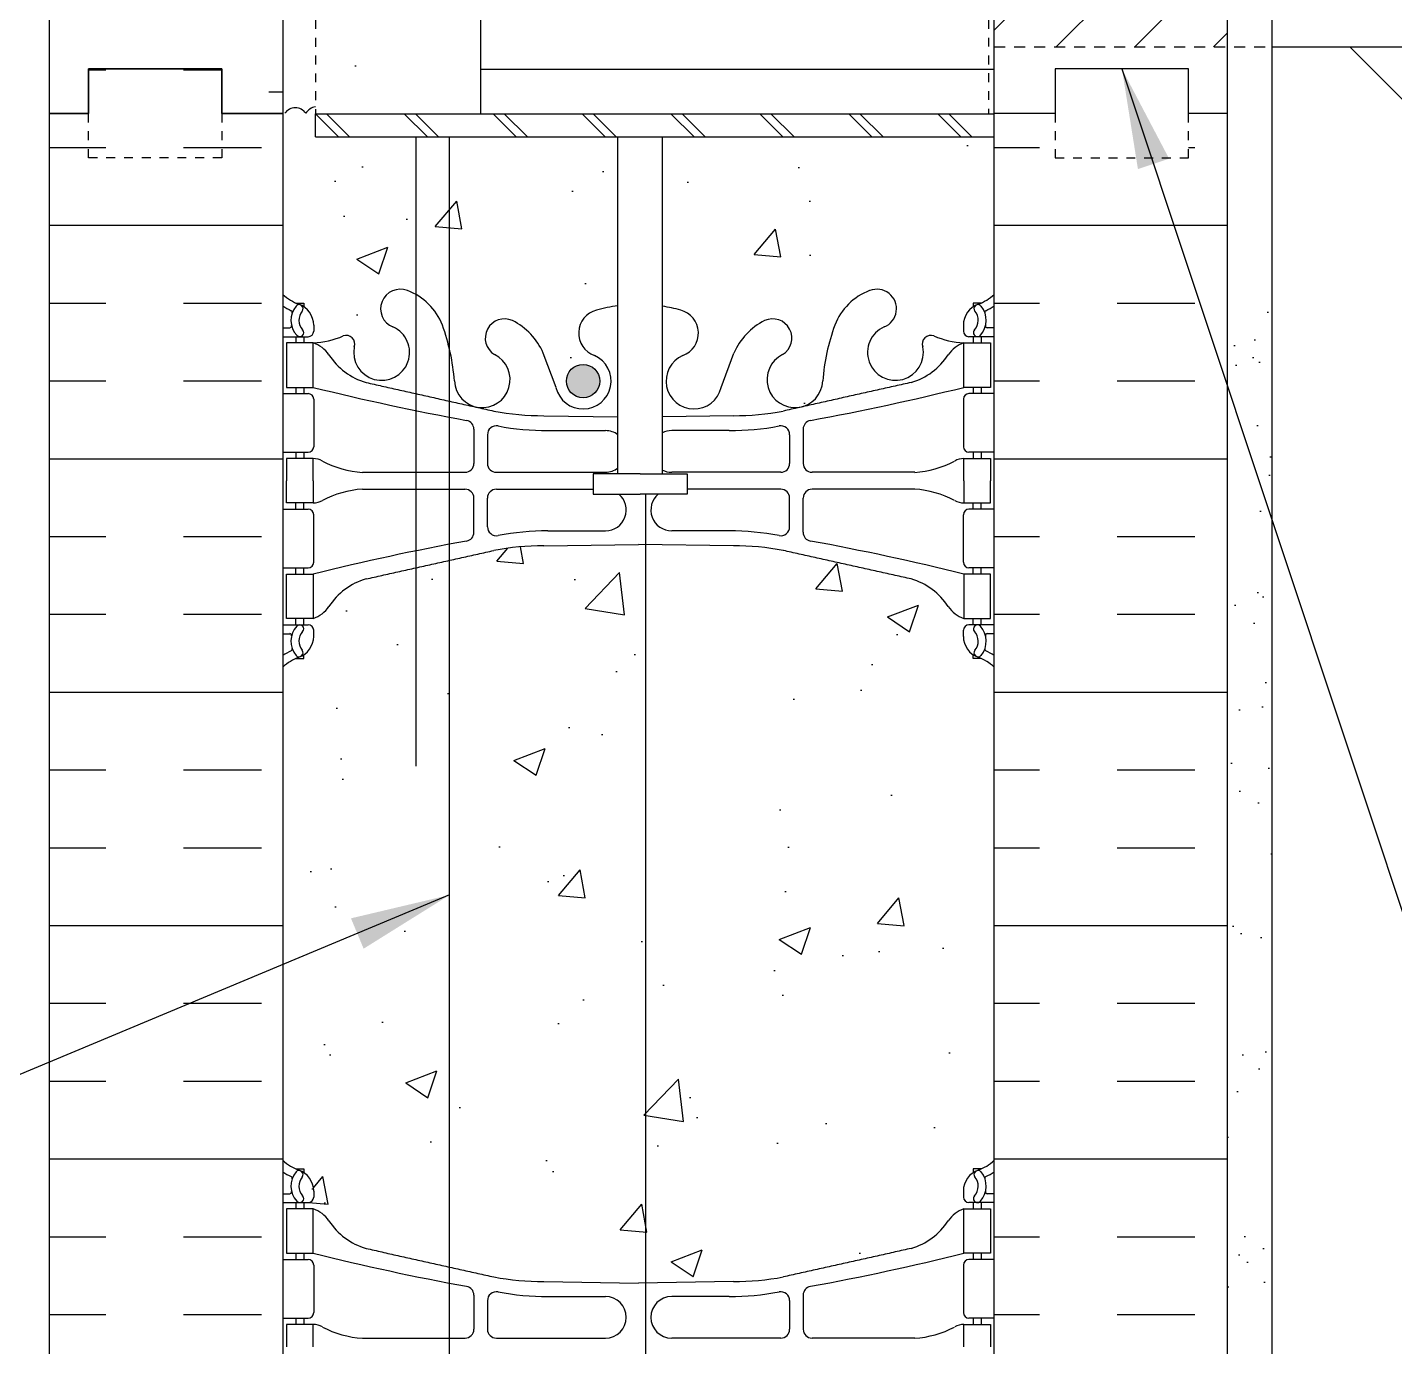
# Model space of a CAD drawing. Header units: inches. Extents: x 243.3 to 292.3, y 132.2 to 205.9.
# Drawn here: x 260.71 to 276.09, y 175.11 to 189.95 of the extents above; entities that cross this region are included whole.
import ezdxf

# ---------------------------------------------------------------- set-up
doc = ezdxf.new("R2010")
doc.units = ezdxf.units.IN
doc.header["$LTSCALE"] = 0.5
doc.header["$MEASUREMENT"] = 0
doc.linetypes.add('DASHED2', pattern=[0.375, 0.25, -0.125])
doc.linetypes.add('HIDDEN2', pattern=[0.1875, 0.125, -0.0625])
for name, color, linetype in [('HATCH', 12, 'Continuous'), ('line25', 2, 'Continuous'), ('LINE3', 3, 'Continuous'), ('LINE50', 5, 'Continuous'), ('LINE9', 9, 'Continuous'), ('TEXT', 4, 'Continuous'), ('Web_Edge', 9, 'Continuous')]:
    doc.layers.add(name, color=color, linetype=linetype)
doc.styles.add('DIM', font='romans.shx', dxfattribs={"width": 0.7})
doc.dimstyles.new('ext_12', dxfattribs={"dimscale": 12, "dimtxt": 0.09375, "dimasz": 0.09375, "dimexe": 0.09375, "dimexo": 0.0625, "dimgap": 0.0625, "dimtad": 1, "dimdec": 1, "dimzin": 3, "dimdsep": 46, "dimlunit": 4, "dimtxsty": 'DIM', "dimcen": 0.09, "dimdle": 0.09375, "dimclrt": 4, "dimadec": 0, "dimazin": 0, "dimtfac": 1, "dimtdec": 1, "dimtmove": 2, "dimatfit": 3, "dimfxl": 1, "dimfrac": 2, "dimtolj": 1, "dimtzin": 0, "dimarcsym": 0})
pattern_1 = [(50, (0, 0), (3.5863, -0.31376), [0.375, -4.125]), (355, (0, 0), (-0.693757, 3.76096), [0.3, -3.3]), (100.4514, (0.299, -0.026), (2.892544, 3.4472), [0.3187, -3.50571]), (46.1842, (0, 1), (5.336207, -0.827596), [0.5625, -6.1875]), (96.6356, (0.4447, 0.931), (4.67331, 4.87059), [0.47805, -5.25857]), (351.1842, (0, 1), (4.67331, 4.87059), [0.45, -4.95]), (21, (0.5, 0.75), (2.984535, -2.013094), [0.375, -4.125]), (326, (0.5, 0.75), (1.216577, 3.62575), [0.3, -3.3]), (71.4514, (0.7487, 0.5822), (4.201112, 1.612656), [0.3187, -3.50571]), (37.5, (0, 0), (0.0607993, 1.6644693), [0, -3.26, 0, -3.35, 0, -3.3125]), (7.5, (0, 0), (1.315348, 1.972059), [0, -1.91, 0, -3.185, 0, -1.2625]), (327.5, (-1.115, 0), (2.669112, -0.1127744), [0, -1.25, 0, -3.9, 0, -5.175]), (317.5, (-1.615, 0), (2.915931, 0.500525), [0, -1.625, 0, -2.59, 0, -3.675])]

msp = doc.modelspace()

# ---------------------------------------------------------------- hatches: boundary and pattern name
at = {"layer": 'HATCH'}
h = msp.add_hatch(dxfattribs=at)
h.set_pattern_fill('AR-CONC', color=256, scale=0.5)
h.set_pattern_definition(pattern_1)
h.paths.add_polyline_path([(268.998, 204.652, -0.940793), (269.201, 204.268, 1.753171), (269.652, 203.972, -0.068226), (269.788, 204.6, -0.174455), (270.088, 204.946), (268.58, 204.946), (267.58, 205.946), (267.58, 204.831, -0.068476), (268.055, 204.769, -0.734872), (268.078, 204.258, 1.612474), (268.509, 203.898), (268.652, 204.285, -0.173075)])
h.paths.add_polyline_path([(271.07, 204.65), (271.07, 204.946), (270.411, 204.946, -0.550694), (270.344, 204.58, 2.087231), (270.777, 204.355, -0.380392)])
h.paths.add_polyline_path([(266.58, 204.946), (265.073, 204.946, -0.174455), (265.373, 204.6, -0.068226), (265.509, 203.972, 1.753171), (265.96, 204.268, -0.940793), (266.163, 204.652, -0.173075), (266.509, 204.285), (266.652, 203.898, 1.612474), (267.083, 204.258, -0.416252), (266.923, 204.603)])
h.paths.add_polyline_path([(264.749, 204.946), (264.09, 204.946), (264.09, 204.65, -0.380397), (264.383, 204.355, 2.087231), (264.817, 204.58, -0.550694)])
h.paths.add_polyline_path([(267.504, 203.095, 0.225652), (267.129, 203.47), (264.465, 203.47, 0.225652), (264.09, 203.095), (264.09, 202.254, 0.225652), (264.465, 201.879), (267.129, 201.879, 0.225652), (267.504, 202.254)])
h.paths.add_polyline_path([(267.504, 201.313, 0.225652), (267.129, 201.688), (264.465, 201.688, 0.225652), (264.09, 201.313), (264.09, 200.473, 0.225652), (264.465, 200.098), (267.129, 200.098, 0.225652), (267.504, 200.473)])
h.paths.add_polyline_path([(271.07, 201.313, 0.225652), (270.695, 201.688), (268.032, 201.688, 0.225652), (267.657, 201.313), (267.657, 200.473, 0.225652), (268.032, 200.098), (270.695, 200.098, 0.225652), (271.07, 200.473)])
h.paths.add_polyline_path([(271.07, 203.095, 0.225652), (270.695, 203.47), (268.032, 203.47, 0.225652), (267.657, 203.095), (267.657, 202.254, 0.225652), (268.032, 201.879), (270.695, 201.879, 0.225652), (271.07, 202.254)])
h.paths.add_polyline_path([(271.07, 199.762, 0.268138), (270.909, 199.91), (264.252, 199.91, 0.268156), (264.09, 199.762), (264.09, 198.293), (264.21, 198.093), (264.21, 197.981), (264.21, 197.868), (264.09, 197.668), (264.09, 196.2, 0.268156), (264.252, 196.051), (270.909, 196.051, 0.268138), (271.07, 196.2), (271.07, 197.668), (270.95, 197.868), (270.95, 197.981), (270.95, 198.093), (271.07, 198.293)])
h.paths.add_polyline_path([(266.042, 195.608, -0.230831), (266.459, 195.781, -0.258655), (266.881, 195.513, -0.520567), (267.186, 195.391, -0.302205), (267.484, 195.539, 0.202607), (267.129, 195.864), (264.465, 195.864, 0.225652), (264.09, 195.489), (264.09, 195.382, -0.011526), (264.125, 195.367, -0.520567), (264.484, 195.224, -0.520567), (264.826, 195.371, -0.520567), (265.399, 195.331, -0.520567), (265.68, 195.452, -0.520567)])
h.paths.add_polyline_path([(270.695, 195.864), (268.032, 195.864, 0.225652), (267.657, 195.489), (267.657, 195.455, -0.023609), (267.676, 195.435, -0.520567), (268.021, 195.484, -0.520567), (268.62, 195.505, -0.310845), (269.58, 195.483, -0.310845), (270.541, 195.505, -0.380139), (271.018, 195.601, 0.173587)])
h.paths.add_polyline_path([(291.343, 195.481), (271.58, 195.481), (271.58, 195.51, 0.10231), (271.485, 195.435, 0.520567), (271.14, 195.484, 0.520567), (270.541, 195.505, 0.310845), (269.58, 195.483, 0.310845), (268.62, 195.505, 0.520567), (268.021, 195.484, 0.520567), (267.676, 195.435, 0.520567), (267.186, 195.391, 0.520567), (266.881, 195.513, 0.258655), (266.459, 195.781, 0.230831), (266.042, 195.608, 0.520567), (265.68, 195.452, 0.520567), (265.399, 195.331, 0.520567), (264.826, 195.371, 0.520567), (264.484, 195.224, 0.520567), (264.125, 195.367, 0.058158), (263.945, 195.426), (263.945, 194.576), (263.58, 194.576), (263.58, 193.826), (263.945, 193.826), (263.945, 192.626), (263.58, 192.626), (263.58, 191.876), (263.945, 191.876), (263.945, 191.431), (265.806, 191.431), (265.806, 191.481), (271.58, 191.481), (272.28, 192.981), (274.28, 192.981), (274.979, 191.481), (277.979, 191.481), (278.679, 192.981), (280.679, 192.981), (281.378, 191.481), (284.378, 191.481), (285.078, 192.981), (287.078, 192.981), (287.777, 191.481), (290.777, 191.481), (291.343, 192.694)])
h.paths.add_polyline_path([(265.806, 191.431), (263.945, 191.431), (263.945, 190.676), (263.945, 188.978), (265.806, 188.978)])
h.paths.add_polyline_path([(271.58, 188.719), (267.849, 188.719), (267.849, 186.812, -0.029977), (268.055, 186.769, -0.734872), (268.078, 186.258, 1.612474), (268.509, 185.898), (268.652, 186.285, -0.173075), (268.998, 186.652, -0.940793), (269.201, 186.268, 1.753171), (269.652, 185.972, -0.068226), (269.788, 186.6, -0.21345), (270.18, 186.989, -1), (270.344, 186.58, 2.087231), (270.777, 186.355, -0.638777), (270.902, 186.479, 0.087457), (271.239, 186.4), (271.344, 186.4), (271.344, 186.47), (271.297, 186.47, -0.414214), (271.234, 186.533), (271.234, 186.6, -0.249069), (271.344, 186.807), (271.344, 186.849), (271.434, 186.849, 0.088416), (271.58, 186.946)])
h.paths.add_polyline_path([(267.349, 188.719), (263.945, 188.719), (263.945, 188.978), (263.945, 190.676), (263.58, 190.676), (263.58, 186.946, 0.088416), (263.726, 186.849), (263.816, 186.849), (263.816, 186.807, -0.249069), (263.926, 186.6), (263.926, 186.533, -0.414214), (263.864, 186.47), (263.816, 186.47), (263.816, 186.4), (263.921, 186.4, 0.085348), (264.251, 186.476, -0.669601), (264.383, 186.355, 2.087231), (264.817, 186.58, -1), (264.981, 186.989, -0.21345), (265.373, 186.6, -0.069923), (265.51, 185.956, 1.702394), (265.96, 186.268, -0.940793), (266.163, 186.652, -0.173075), (266.509, 186.285), (266.652, 185.898, 1.612474), (267.083, 186.258, -0.734872), (267.106, 186.769, -0.035303), (267.349, 186.817)])
h.paths.add_polyline_path([(271.58, 173.015, 0.088416), (271.434, 173.112), (271.344, 173.112), (271.344, 173.154, -0.249069), (271.234, 173.361), (271.234, 173.429, -0.414214), (271.297, 173.491), (271.344, 173.491), (271.344, 173.561), (271.239, 173.561, 0.085348), (270.91, 173.486, -0.669601), (270.777, 173.606, 2.087231), (270.344, 173.381, -1), (270.18, 172.973, -0.21345), (269.788, 173.362, -0.069923), (269.651, 174.006, 1.702394), (269.201, 173.693, -0.940793), (268.998, 173.31, -0.173075), (268.652, 173.677), (268.509, 174.063, 1.612474), (268.078, 173.704, -0.734872), (268.055, 173.193, -0.068475), (267.58, 173.131, -0.068475), (267.106, 173.193, -0.734872), (267.083, 173.704, 1.612474), (266.652, 174.063), (266.509, 173.677, -0.173075), (266.163, 173.31, -0.940793), (265.96, 173.693, 1.702394), (265.51, 174.006, -0.069923), (265.373, 173.362, -0.21345), (264.981, 172.973, -1), (264.817, 173.381, 2.087231), (264.383, 173.606, -0.669601), (264.251, 173.486, 0.085348), (263.921, 173.561), (263.816, 173.561), (263.816, 173.491), (263.864, 173.491, -0.414214), (263.926, 173.429), (263.926, 173.361, -0.249069), (263.816, 173.154), (263.816, 173.112), (263.726, 173.112, 0.088416), (263.58, 173.015), (263.58, 170.981), (263.58, 168.946, 0.088416), (263.726, 168.849), (263.816, 168.849), (263.816, 168.807, -0.249069), (263.926, 168.6), (263.926, 168.533, -0.414214), (263.864, 168.47), (263.816, 168.47), (263.816, 168.4), (263.921, 168.4, 0.085348), (264.251, 168.476, -0.669601), (264.383, 168.355, 2.087231), (264.817, 168.58, -1), (264.981, 168.989, -0.21345), (265.373, 168.6, -0.069923), (265.51, 167.956, 1.702394), (265.96, 168.268, -0.940793), (266.163, 168.652, -0.173075), (266.509, 168.285), (266.652, 167.898, 1.612474), (267.083, 168.258, -0.734872), (267.106, 168.769, -0.068475), (267.58, 168.831, -0.068475), (268.055, 168.769, -0.734872), (268.078, 168.258, 1.612474), (268.509, 167.898), (268.652, 168.285, -0.173075), (268.998, 168.652, -0.940793), (269.201, 168.268, 1.702394), (269.651, 167.956, -0.069923), (269.788, 168.6, -0.21345), (270.18, 168.989, -1), (270.344, 168.58, 2.087231), (270.777, 168.355, -0.669601), (270.91, 168.476, 0.085348), (271.239, 168.4), (271.344, 168.4), (271.344, 168.47), (271.297, 168.47, -0.414214), (271.234, 168.533), (271.234, 168.6, -0.249069), (271.344, 168.807), (271.344, 168.849), (271.434, 168.849, 0.088416), (271.58, 168.946), (271.58, 170.981)])
edge = h.paths.add_edge_path()
edge.add_arc((271.234, 164.393), 0.5, 46.2109, 66.4218)
edge.add_line((271.434, 164.851), (271.344, 164.851))
edge.add_line((271.344, 164.851), (271.344, 164.893))
edge.add_arc((271.484, 165.1), 0.25, 180, 235.9442, ccw=False)
edge.add_line((271.234, 165.1), (271.234, 165.168))
edge.add_arc((271.297, 165.168), 0.0625, 90, 180, ccw=False)
edge.add_line((271.297, 165.23), (271.344, 165.23))
edge.add_line((271.344, 165.23), (271.344, 165.3))
edge.add_line((271.344, 165.3), (271.239, 165.3))
edge.add_arc((271.362, 165.643), 0.364, 214.9775, 250.3387, ccw=False)
edge.add_arc((270.439, 165.032), 0.743, 32.7919, 73.8107)
edge.add_spline(control_points=[(270.646, 165.746), (269.209, 166.066)], knot_values=[0, 0, 1, 1], degree=1, periodic=0)
edge.add_arc((268.652, 163.134), 2.984, 79.2546, 90.0995)
edge.add_line((268.647, 166.118), (267.58, 166.134))
edge.add_line((267.58, 166.134), (266.514, 166.118))
edge.add_arc((266.509, 163.134), 2.984, 89.9005, 100.7454)
edge.add_spline(control_points=[(265.952, 166.066), (264.515, 165.746)], knot_values=[0, 0, 1, 1], degree=1, periodic=0)
edge.add_arc((264.722, 165.032), 0.743, 106.1893, 147.2081)
edge.add_arc((263.799, 165.643), 0.364, 289.6613, 325.0225, ccw=False)
edge.add_line((263.921, 165.3), (263.816, 165.3))
edge.add_line((263.816, 165.3), (263.816, 165.23))
edge.add_line((263.816, 165.23), (263.864, 165.23))
edge.add_arc((263.864, 165.168), 0.0625, 0, 90, ccw=False)
edge.add_line((263.926, 165.168), (263.926, 165.1))
edge.add_arc((263.676, 165.1), 0.25, 304.0558, 360, ccw=False)
edge.add_line((263.816, 164.893), (263.816, 164.851))
edge.add_line((263.816, 164.851), (263.726, 164.851))
edge.add_arc((263.926, 164.393), 0.5, 113.5782, 133.7891)
edge.add_line((263.58, 164.754), (263.58, 161.981))
edge.add_line((263.58, 161.981), (266.784, 161.981))
edge.add_line((266.784, 161.981), (267.784, 160.981))
edge.add_line((267.784, 160.981), (267.784, 162.981))
edge.add_line((267.784, 162.981), (268.784, 161.981))
edge.add_line((268.784, 161.981), (271.58, 161.981))
edge.add_line((271.58, 161.981), (271.58, 164.754))
h = msp.add_hatch(dxfattribs=at)
h.set_pattern_fill('INSUL', color=256, scale=7, style=0)
h.set_pattern_definition([(0, (-2662.5812, -208.0266), (0, 2.625), []), (0, (-2662.5812, -207.1516), (0, 2.625), [0.875, -0.875]), (0, (-2662.5812, -206.2766), (0, 2.625), [0.875, -0.875])])
h.paths.add_polyline_path([(260.955, 188.983), (261.393, 188.983), (261.393, 189.483), (262.893, 189.483), (262.893, 188.983), (263.58, 188.983), (263.58, 204.821), (263.455, 204.946), (260.955, 204.946)])
h = msp.add_hatch(dxfattribs=at)
h.set_pattern_fill('ANSI31', color=256, scale=5, style=0)
h.set_pattern_definition([(45, (194.4731, -3.86355), (-0.4419417, 0.4419417), [])])
h.paths.add_polyline_path([(274.205, 189.731), (274.205, 191.478), (271.58, 191.478), (271.58, 189.731)])
h = msp.add_hatch(dxfattribs=at)
h.set_pattern_fill('INSUL', color=256, scale=7, style=0)
h.set_pattern_definition([(0, (272.962, 182.4712), (0, 2.625), []), (0, (272.962, 183.3462), (0, 2.625), [0.875, -0.875]), (0, (272.962, 184.2212), (0, 2.625), [0.875, -0.875])])
h.paths.add_polyline_path([(274.205, 188.981), (273.768, 188.981), (273.768, 188.481), (272.268, 188.481), (272.268, 188.981), (271.58, 188.981), (271.58, 170.981), (272.268, 170.981), (272.268, 171.481), (273.768, 171.481), (273.768, 170.981), (274.205, 170.981)])
h.paths.add_polyline_path([(260.955, 170.981), (261.393, 170.981), (261.393, 171.481), (262.893, 171.481), (262.893, 170.981), (263.58, 170.981), (263.58, 188.981), (262.893, 188.981), (262.893, 189.481), (261.393, 189.481), (261.393, 188.981), (260.955, 188.981)])
h = msp.add_hatch(dxfattribs=at)
h.set_pattern_fill('AR-SAND', color=256, scale=0.5, style=0)
h.set_pattern_definition([(37.5, (198.499, 60.95305), (-0.0314967, 0.963412), [0, -0.76, 0, -0.85, 0, -0.8125]), (7.5, (198.499, 60.953), (0.884888, 1.411073), [0, -0.41, 0, -0.685, 0, -0.2625]), (327.5, (197.884, 60.95305), (1.557071, 0.0028295), [0, -0.25, 0, -0.9, 0, -1.175]), (317.5, (197.884, 60.953), (1.503063, 0.438838), [0, -0.125, 0, -0.59, 0, -0.675])])
h.paths.add_polyline_path([(274.705, 186.981), (274.205, 186.981), (274.205, 170.981), (274.205, 161.981), (274.705, 161.981)])
h = msp.add_hatch(dxfattribs=at)
h.set_pattern_fill('AR-CONC', color=256, scale=0.5)
h.set_pattern_definition(pattern_1)
edge = h.paths.add_edge_path()
edge.add_arc((271.234, 182.393), 0.5, 46.2109, 66.4218)
edge.add_line((271.434, 182.851), (271.344, 182.851))
edge.add_line((271.344, 182.851), (271.344, 182.893))
edge.add_arc((271.484, 183.1), 0.25, 180, 235.9442, ccw=False)
edge.add_line((271.234, 183.1), (271.234, 183.168))
edge.add_arc((271.297, 183.168), 0.0625, 90, 180, ccw=False)
edge.add_line((271.297, 183.23), (271.344, 183.23))
edge.add_line((271.344, 183.23), (271.344, 183.3))
edge.add_line((271.344, 183.3), (271.239, 183.3))
edge.add_arc((271.362, 183.643), 0.364, 214.9775, 250.3387, ccw=False)
edge.add_arc((270.439, 183.032), 0.743, 32.7919, 73.8107)
edge.add_spline(control_points=[(270.646, 183.746), (269.209, 184.066)], knot_values=[0, 0, 1, 1], degree=1, periodic=0)
edge.add_arc((268.652, 181.134), 2.984, 79.2546, 90.0995)
edge.add_line((268.647, 184.118), (267.58, 184.134))
edge.add_line((267.58, 184.134), (266.514, 184.118))
edge.add_arc((266.509, 181.134), 2.984, 89.9005, 100.7454)
edge.add_spline(control_points=[(265.952, 184.066), (264.515, 183.746)], knot_values=[0, 0, 1, 1], degree=1, periodic=0)
edge.add_arc((264.722, 183.032), 0.743, 106.1893, 147.2081)
edge.add_arc((263.799, 183.643), 0.364, 289.6613, 325.0225, ccw=False)
edge.add_line((263.921, 183.3), (263.816, 183.3))
edge.add_line((263.816, 183.3), (263.816, 183.23))
edge.add_line((263.816, 183.23), (263.864, 183.23))
edge.add_arc((263.864, 183.168), 0.0625, 0, 90, ccw=False)
edge.add_line((263.926, 183.168), (263.926, 183.1))
edge.add_arc((263.676, 183.1), 0.25, 304.0558, 360, ccw=False)
edge.add_line((263.816, 182.893), (263.816, 182.851))
edge.add_line((263.816, 182.851), (263.726, 182.851))
edge.add_arc((263.926, 182.393), 0.5, 113.5782, 133.7891)
edge.add_line((263.58, 182.754), (263.58, 177.207))
edge.add_arc((263.926, 177.568), 0.5, 226.2109, 246.4218)
edge.add_line((263.726, 177.11), (263.816, 177.11))
edge.add_line((263.816, 177.11), (263.816, 177.068))
edge.add_arc((263.676, 176.861), 0.25, 0, 55.9442, ccw=False)
edge.add_line((263.926, 176.861), (263.926, 176.794))
edge.add_arc((263.864, 176.794), 0.0625, -90, 0, ccw=False)
edge.add_line((263.864, 176.731), (263.816, 176.731))
edge.add_line((263.816, 176.731), (263.816, 176.661))
edge.add_line((263.816, 176.661), (263.921, 176.661))
edge.add_arc((263.799, 176.319), 0.364, 34.9775, 70.3387, ccw=False)
edge.add_arc((264.722, 176.93), 0.743, 212.7919, 253.8107)
edge.add_spline(control_points=[(264.515, 176.216), (265.952, 175.895)], knot_values=[0, 0, 1, 1], degree=1, periodic=0)
edge.add_arc((266.509, 178.827), 2.984, 259.2546, 270.0995)
edge.add_line((266.514, 175.843), (267.58, 175.827))
edge.add_line((267.58, 175.827), (268.647, 175.843))
edge.add_arc((268.652, 178.827), 2.984, 269.9005, 280.7454)
edge.add_spline(control_points=[(269.209, 175.895), (270.646, 176.216)], knot_values=[0, 0, 1, 1], degree=1, periodic=0)
edge.add_arc((270.439, 176.93), 0.743, 286.1893, 327.2081)
edge.add_arc((271.362, 176.319), 0.364, 109.6613, 145.0225, ccw=False)
edge.add_line((271.239, 176.661), (271.344, 176.661))
edge.add_line((271.344, 176.661), (271.344, 176.731))
edge.add_line((271.344, 176.731), (271.297, 176.731))
edge.add_arc((271.297, 176.794), 0.0625, 180, 270, ccw=False)
edge.add_line((271.234, 176.794), (271.234, 176.861))
edge.add_arc((271.484, 176.861), 0.25, 124.0558, 180, ccw=False)
edge.add_line((271.344, 177.068), (271.344, 177.11))
edge.add_line((271.344, 177.11), (271.434, 177.11))
edge.add_arc((271.234, 177.568), 0.5, 293.5782, 313.7891)
edge.add_line((271.58, 177.207), (271.58, 182.754))
at = {"layer": 'LINE3'}
msp.add_hatch(color=256, dxfattribs=at).paths.add_polyline_path([(266.769, 185.971, 1), (267.144, 185.971, 1)])

# ---------------------------------------------------------------- linework, layer by layer
for points in [[(264.515, 185.955), (265.952, 185.634)], [(264.515, 183.746), (265.952, 184.066)], [(264.515, 176.216), (265.952, 175.895)]]:
    msp.add_open_spline(points, degree=1)
at = {"layer": 'HATCH', "linetype": 'HIDDEN2'}
for p, q in [((263.945, 191.431), (263.945, 188.978)), ((271.518, 191.433), (271.518, 188.981))]:
    msp.add_line(p, q, dxfattribs=at)
at = {"layer": 'HATCH', "linetype": 'HIDDEN2', "ltscale": 2}
msp.add_line((271.58, 189.731), (274.705, 189.731), dxfattribs=at)
at = {"layer": 'HATCH'}
for p, q in [((263.945, 188.978), (264.205, 188.719)), ((264.07, 188.978), (264.33, 188.719)), ((264.945, 188.978), (265.205, 188.719)), ((265.07, 188.978), (265.33, 188.719)), ((265.945, 188.978), (266.205, 188.719)), ((266.07, 188.978), (266.33, 188.719)), ((266.945, 188.978), (267.205, 188.719)), ((267.07, 188.978), (267.33, 188.719)), ((267.945, 188.978), (268.205, 188.719)), ((268.07, 188.978), (268.33, 188.719)), ((268.945, 188.978), (269.205, 188.719)), ((269.07, 188.978), (269.33, 188.719)), ((269.945, 188.978), (270.205, 188.719)), ((270.07, 188.978), (270.33, 188.719)), ((270.945, 188.978), (271.205, 188.719)), ((271.07, 188.978), (271.33, 188.719))]:
    msp.add_line(p, q, dxfattribs=at)
msp.add_lwpolyline([(263.945, 189.057, 0.182463), (263.837, 188.983, 0.520567), (263.602, 188.983)], format="xyb", dxfattribs=at)
at = {"layer": 'line25'}
for p, q in [((263.58, 204.946), (263.58, 170.981)), ((265.806, 188.978), (265.806, 191.478)), ((271.58, 170.981), (271.58, 191.481)), ((274.705, 189.731), (291.343, 189.731)), ((275.58, 189.731), (284.08, 181.231)), ((265.806, 189.478), (271.58, 189.478)), ((263.945, 188.978), (271.58, 188.978)), ((263.945, 188.719), (263.945, 188.978)), ((263.945, 188.719), (271.58, 188.719)), ((267.349, 184.926), (267.349, 188.719)), ((267.849, 184.926), (267.849, 188.719))]:
    msp.add_line(p, q, dxfattribs=at)
for points in [[(267.599, 184.926), (267.07, 184.926), (267.07, 184.7), (267.599, 184.7)], [(267.599, 184.926), (268.128, 184.926), (268.128, 184.7), (267.868, 184.7)], [(267.868, 184.7), (267.599, 184.7)]]:
    msp.add_lwpolyline(points, dxfattribs=at)
at = {"layer": 'LINE3'}
for p, q in [((265.455, 168.471), (265.455, 188.719)), ((267.659, 184.7), (267.659, 161.105))]:
    msp.add_line(p, q, dxfattribs=at)
at = {"layer": 'LINE3', "linetype": 'Continuous'}
msp.add_lwpolyline([(265.08, 181.64), (265.08, 188.719)], dxfattribs=at)
at = {"layer": 'LINE3'}
msp.add_circle((266.957, 185.971), 0.188, dxfattribs=at)
at = {"layer": 'LINE50'}
for p, q in [((260.955, 188.983), (260.955, 204.946)), ((260.955, 170.981), (260.955, 188.981)), ((274.205, 170.981), (274.205, 188.981))]:
    msp.add_line(p, q, dxfattribs=at)
at = {"layer": 'LINE50', "ltscale": 2}
msp.add_line((274.205, 188.981), (274.205, 191.481), dxfattribs=at)
at = {"layer": 'LINE50'}
for points in [[(263.58, 188.981), (262.893, 188.981), (262.893, 189.481), (261.393, 189.481), (261.393, 188.981), (260.955, 188.981)], [(260.955, 188.981), (261.393, 188.981), (261.393, 189.481), (262.893, 189.481), (262.893, 188.981), (263.58, 188.981)], [(274.205, 188.981), (273.768, 188.981), (273.768, 189.481), (272.268, 189.481), (272.268, 188.981), (271.58, 188.981)]]:
    msp.add_lwpolyline(points, dxfattribs=at)
at = {"layer": 'LINE9'}
msp.add_line((274.705, 191.481), (274.705, 161.981), dxfattribs=at)
at = {"layer": 'LINE9', "linetype": 'DASHED2', "ltscale": 0.15}
for points in [[(262.893, 188.981), (262.893, 188.981), (262.893, 188.481), (261.393, 188.481), (261.393, 188.981), (261.393, 188.981)], [(272.268, 188.981), (272.268, 188.981), (272.268, 188.481), (273.768, 188.481), (273.768, 188.981), (273.768, 188.981)]]:
    msp.add_lwpolyline(points, dxfattribs=at)
at = {"layer": 'Web_Edge'}
for p, q in [((263.726, 186.849), (263.816, 186.849)), ((263.726, 186.849), (263.816, 186.849)), ((263.816, 186.849), (263.816, 186.807)), ((263.816, 186.849), (263.816, 186.807)), ((271.434, 186.849), (271.344, 186.849)), ((271.344, 186.849), (271.344, 186.807)), ((271.434, 186.849), (271.344, 186.849)), ((271.344, 186.849), (271.344, 186.807)), ((263.58, 186.57), (263.658, 186.57)), ((263.58, 186.57), (263.658, 186.57)), ((263.926, 186.6), (263.926, 186.533)), ((263.926, 186.6), (263.926, 186.533)), ((271.234, 186.6), (271.234, 186.533)), ((271.234, 186.6), (271.234, 186.533)), ((271.58, 186.57), (271.503, 186.57)), ((271.58, 186.57), (271.503, 186.57)), ((263.58, 186.47), (263.864, 186.47)), ((263.58, 186.47), (263.864, 186.47)), ((263.726, 186.47), (263.726, 186.4)), ((263.726, 186.47), (263.726, 186.4)), ((263.816, 186.47), (263.816, 186.4)), ((263.816, 186.47), (263.816, 186.4)), ((271.58, 186.47), (271.297, 186.47)), ((271.58, 186.47), (271.297, 186.47)), ((271.344, 186.47), (271.344, 186.4)), ((271.344, 186.47), (271.344, 186.4)), ((271.434, 186.47), (271.434, 186.4)), ((271.434, 186.47), (271.434, 186.4)), ((266.652, 185.898), (266.509, 186.285)), ((266.652, 185.898), (266.509, 186.285)), ((268.509, 185.898), (268.652, 186.285)), ((268.509, 185.898), (268.652, 186.285)), ((263.58, 185.83), (263.864, 185.83)), ((263.58, 185.83), (263.864, 185.83)), ((263.726, 185.9), (263.726, 185.83)), ((263.726, 185.9), (263.726, 185.83)), ((263.816, 185.9), (263.816, 185.83)), ((263.816, 185.9), (263.816, 185.83)), ((271.58, 185.83), (271.297, 185.83)), ((271.58, 185.83), (271.297, 185.83)), ((271.344, 185.9), (271.344, 185.83)), ((271.344, 185.9), (271.344, 185.83)), ((271.434, 185.9), (271.434, 185.83)), ((271.434, 185.9), (271.434, 185.83)), ((263.926, 185.768), (263.926, 185.233)), ((263.926, 185.768), (263.926, 185.233)), ((271.234, 185.768), (271.234, 185.233)), ((271.234, 185.768), (271.234, 185.233)), ((266.514, 185.582), (267.349, 185.57)), ((268.647, 185.582), (267.849, 185.57)), ((265.728, 185.43), (265.728, 185.045)), ((265.728, 185.43), (265.728, 185.045)), ((265.881, 185.368), (265.881, 185.045)), ((265.881, 185.368), (265.881, 185.045)), ((266.561, 185.414), (267.208, 185.414)), ((266.561, 185.414), (267.208, 185.414)), ((268.6, 185.414), (267.953, 185.414)), ((268.6, 185.414), (267.953, 185.414)), ((269.28, 185.368), (269.28, 185.045)), ((269.28, 185.368), (269.28, 185.045)), ((269.432, 185.43), (269.432, 185.045)), ((269.432, 185.43), (269.432, 185.045)), ((263.58, 185.17), (263.864, 185.17)), ((263.58, 185.17), (263.864, 185.17)), ((263.726, 185.17), (263.726, 185.1)), ((263.726, 185.17), (263.726, 185.1)), ((263.816, 185.17), (263.816, 185.1)), ((263.816, 185.17), (263.816, 185.1)), ((271.58, 185.17), (271.297, 185.17)), ((271.58, 185.17), (271.297, 185.17)), ((271.344, 185.17), (271.344, 185.1)), ((271.344, 185.17), (271.344, 185.1)), ((271.434, 185.17), (271.434, 185.1)), ((271.434, 185.17), (271.434, 185.1)), ((264.474, 184.945), (265.629, 184.945)), ((264.474, 184.945), (265.629, 184.945)), ((265.981, 184.945), (267.208, 184.945)), ((265.981, 184.945), (267.208, 184.945)), ((269.18, 184.945), (267.953, 184.945)), ((269.18, 184.945), (267.953, 184.945)), ((270.687, 184.945), (269.532, 184.945)), ((270.687, 184.945), (269.532, 184.945)), ((264.474, 184.756), (265.629, 184.755)), ((264.474, 184.756), (265.629, 184.755)), ((265.981, 184.755), (267.07, 184.755)), ((265.981, 184.755), (267.07, 184.755)), ((269.18, 184.755), (268.128, 184.755)), ((270.687, 184.756), (269.532, 184.755)), ((270.687, 184.756), (269.532, 184.755)), ((263.726, 184.53), (263.726, 184.6)), ((263.726, 184.53), (263.726, 184.6)), ((263.816, 184.53), (263.816, 184.6)), ((263.816, 184.53), (263.816, 184.6)), ((265.728, 184.27), (265.728, 184.655)), ((265.728, 184.27), (265.728, 184.655)), ((265.881, 184.332), (265.881, 184.655)), ((265.881, 184.332), (265.881, 184.655)), ((269.28, 184.332), (269.28, 184.655)), ((269.28, 184.332), (269.28, 184.655)), ((269.432, 184.27), (269.432, 184.655)), ((269.432, 184.27), (269.432, 184.655)), ((271.344, 184.53), (271.344, 184.6)), ((271.344, 184.53), (271.344, 184.6)), ((271.434, 184.53), (271.434, 184.6)), ((271.434, 184.53), (271.434, 184.6)), ((263.58, 184.53), (263.864, 184.53)), ((263.58, 184.53), (263.864, 184.53)), ((263.926, 183.933), (263.926, 184.468)), ((263.926, 183.933), (263.926, 184.468)), ((271.234, 183.933), (271.234, 184.468)), ((271.234, 183.933), (271.234, 184.468)), ((271.58, 184.53), (271.297, 184.53)), ((271.58, 184.53), (271.297, 184.53)), ((266.561, 184.286), (267.208, 184.286)), ((266.561, 184.286), (267.208, 184.286)), ((268.6, 184.286), (267.953, 184.286)), ((268.6, 184.286), (267.953, 184.286)), ((266.514, 184.118), (267.58, 184.134)), ((266.514, 184.118), (267.58, 184.134)), ((268.647, 184.118), (267.58, 184.134)), ((268.647, 184.118), (267.58, 184.134)), ((263.58, 183.87), (263.864, 183.87)), ((263.58, 183.87), (263.864, 183.87)), ((263.726, 183.8), (263.726, 183.87)), ((263.726, 183.8), (263.726, 183.87)), ((263.816, 183.8), (263.816, 183.87)), ((263.816, 183.8), (263.816, 183.87)), ((271.58, 183.87), (271.297, 183.87)), ((271.58, 183.87), (271.297, 183.87)), ((271.344, 183.8), (271.344, 183.87)), ((271.344, 183.8), (271.344, 183.87)), ((271.434, 183.8), (271.434, 183.87)), ((271.434, 183.8), (271.434, 183.87)), ((263.58, 183.23), (263.864, 183.23)), ((263.58, 183.23), (263.864, 183.23)), ((263.726, 183.23), (263.726, 183.3)), ((263.726, 183.23), (263.726, 183.3)), ((263.816, 183.23), (263.816, 183.3)), ((263.816, 183.23), (263.816, 183.3)), ((271.58, 183.23), (271.297, 183.23)), ((271.58, 183.23), (271.297, 183.23)), ((271.344, 183.23), (271.344, 183.3)), ((271.344, 183.23), (271.344, 183.3)), ((271.434, 183.23), (271.434, 183.3)), ((271.434, 183.23), (271.434, 183.3)), ((263.58, 183.13), (263.658, 183.13)), ((263.58, 183.13), (263.658, 183.13)), ((263.926, 183.1), (263.926, 183.168)), ((263.926, 183.1), (263.926, 183.168)), ((271.234, 183.1), (271.234, 183.168)), ((271.234, 183.1), (271.234, 183.168)), ((271.58, 183.13), (271.503, 183.13)), ((271.58, 183.13), (271.503, 183.13)), ((263.816, 182.851), (263.816, 182.893)), ((263.816, 182.851), (263.816, 182.893)), ((271.344, 182.851), (271.344, 182.893)), ((271.344, 182.851), (271.344, 182.893)), ((263.726, 182.851), (263.816, 182.851)), ((263.726, 182.851), (263.816, 182.851)), ((271.434, 182.851), (271.344, 182.851)), ((271.434, 182.851), (271.344, 182.851)), ((263.726, 177.11), (263.816, 177.11)), ((263.726, 177.11), (263.816, 177.11)), ((263.816, 177.11), (263.816, 177.068)), ((263.816, 177.11), (263.816, 177.068)), ((271.434, 177.11), (271.344, 177.11)), ((271.344, 177.11), (271.344, 177.068)), ((271.434, 177.11), (271.344, 177.11)), ((271.344, 177.11), (271.344, 177.068)), ((263.58, 176.831), (263.658, 176.831)), ((263.58, 176.831), (263.658, 176.831)), ((263.58, 176.731), (263.864, 176.731)), ((263.58, 176.731), (263.864, 176.731)), ((263.726, 176.731), (263.726, 176.661)), ((263.726, 176.731), (263.726, 176.661)), ((263.816, 176.731), (263.816, 176.661)), ((263.816, 176.731), (263.816, 176.661)), ((263.926, 176.861), (263.926, 176.794)), ((263.926, 176.861), (263.926, 176.794)), ((271.234, 176.861), (271.234, 176.794)), ((271.234, 176.861), (271.234, 176.794)), ((271.58, 176.731), (271.297, 176.731)), ((271.58, 176.731), (271.297, 176.731)), ((271.344, 176.731), (271.344, 176.661)), ((271.344, 176.731), (271.344, 176.661)), ((271.434, 176.731), (271.434, 176.661)), ((271.434, 176.731), (271.434, 176.661)), ((271.58, 176.831), (271.503, 176.831)), ((271.58, 176.831), (271.503, 176.831)), ((263.726, 176.161), (263.726, 176.091)), ((263.726, 176.161), (263.726, 176.091)), ((263.816, 176.161), (263.816, 176.091)), ((263.816, 176.161), (263.816, 176.091)), ((271.344, 176.161), (271.344, 176.091)), ((271.344, 176.161), (271.344, 176.091)), ((271.434, 176.161), (271.434, 176.091)), ((271.434, 176.161), (271.434, 176.091)), ((263.58, 176.091), (263.864, 176.091)), ((263.58, 176.091), (263.864, 176.091)), ((263.926, 176.029), (263.926, 175.494)), ((263.926, 176.029), (263.926, 175.494)), ((271.234, 176.029), (271.234, 175.494)), ((271.234, 176.029), (271.234, 175.494)), ((271.58, 176.091), (271.297, 176.091)), ((271.58, 176.091), (271.297, 176.091)), ((266.514, 175.843), (267.58, 175.827)), ((266.514, 175.843), (267.58, 175.827)), ((268.647, 175.843), (267.58, 175.827)), ((268.647, 175.843), (267.58, 175.827)), ((265.728, 175.691), (265.728, 175.307)), ((265.728, 175.691), (265.728, 175.307)), ((266.561, 175.675), (267.208, 175.675)), ((266.561, 175.675), (267.208, 175.675)), ((268.6, 175.675), (267.953, 175.675)), ((268.6, 175.675), (267.953, 175.675)), ((269.432, 175.691), (269.432, 175.307)), ((269.432, 175.691), (269.432, 175.307)), ((265.881, 175.629), (265.881, 175.307)), ((265.881, 175.629), (265.881, 175.307)), ((269.28, 175.629), (269.28, 175.307)), ((269.28, 175.629), (269.28, 175.307)), ((263.58, 175.431), (263.864, 175.431)), ((263.58, 175.431), (263.864, 175.431)), ((263.726, 175.431), (263.726, 175.361)), ((263.726, 175.431), (263.726, 175.361)), ((263.816, 175.431), (263.816, 175.361)), ((263.816, 175.431), (263.816, 175.361)), ((271.58, 175.431), (271.297, 175.431)), ((271.58, 175.431), (271.297, 175.431)), ((271.344, 175.431), (271.344, 175.361)), ((271.344, 175.431), (271.344, 175.361)), ((271.434, 175.431), (271.434, 175.361)), ((271.434, 175.431), (271.434, 175.361)), ((264.474, 175.206), (265.629, 175.207)), ((264.474, 175.206), (265.629, 175.207)), ((265.981, 175.207), (267.208, 175.207)), ((265.981, 175.207), (267.208, 175.207)), ((269.18, 175.207), (267.953, 175.207)), ((269.18, 175.207), (267.953, 175.207)), ((270.687, 175.206), (269.532, 175.207)), ((270.687, 175.206), (269.532, 175.207))]:
    msp.add_line(p, q, dxfattribs=at)
for points in [[(263.621, 185.9), (263.921, 185.9), (263.921, 186.4), (263.621, 186.4)], [(263.621, 185.9), (263.921, 185.9), (263.921, 186.4), (263.621, 186.4)], [(271.539, 185.9), (271.239, 185.9), (271.239, 186.4), (271.539, 186.4)], [(271.539, 185.9), (271.239, 185.9), (271.239, 186.4), (271.539, 186.4)], [(263.621, 183.8), (263.921, 183.8), (263.921, 183.3), (263.621, 183.3)], [(263.621, 183.8), (263.921, 183.8), (263.921, 183.3), (263.621, 183.3)], [(271.539, 183.8), (271.239, 183.8), (271.239, 183.3), (271.539, 183.3)], [(271.539, 183.8), (271.239, 183.8), (271.239, 183.3), (271.539, 183.3)], [(263.621, 176.161), (263.921, 176.161), (263.921, 176.661), (263.621, 176.661)], [(263.621, 176.161), (263.921, 176.161), (263.921, 176.661), (263.621, 176.661)], [(271.539, 176.161), (271.239, 176.161), (271.239, 176.661), (271.539, 176.661)], [(271.539, 176.161), (271.239, 176.161), (271.239, 176.661), (271.539, 176.661)]]:
    msp.add_lwpolyline(points, close=True, dxfattribs=at)
for points in [[(263.921, 184.85), (263.921, 185.1), (263.621, 185.1), (263.621, 184.85)], [(263.921, 184.85), (263.921, 185.1), (263.621, 185.1), (263.621, 184.85)], [(271.239, 184.85), (271.239, 185.1), (271.539, 185.1), (271.539, 184.85)], [(271.239, 184.85), (271.239, 185.1), (271.539, 185.1), (271.539, 184.85)], [(263.921, 184.85), (263.921, 184.6), (263.621, 184.6), (263.621, 184.85)], [(263.921, 184.85), (263.921, 184.6), (263.621, 184.6), (263.621, 184.85)], [(271.239, 184.85), (271.239, 184.6), (271.539, 184.6), (271.539, 184.85)], [(271.239, 184.85), (271.239, 184.6), (271.539, 184.6), (271.539, 184.85)], [(263.921, 175.111), (263.921, 175.361), (263.621, 175.361), (263.621, 175.111)], [(263.921, 175.111), (263.921, 175.361), (263.621, 175.361), (263.621, 175.111)], [(271.239, 175.111), (271.239, 175.361), (271.539, 175.361), (271.539, 175.111)], [(271.239, 175.111), (271.239, 175.361), (271.539, 175.361), (271.539, 175.111)]]:
    msp.add_lwpolyline(points, dxfattribs=at)
for centre, radius, start, end in [((263.926, 187.307), 0.5, 226.2109, 250.5288), ((263.926, 187.307), 0.5, 226.2109, 250.5288), ((264.899, 186.784), 0.22, 68.1963, 248.1963), ((264.899, 186.784), 0.22, 68.1963, 248.1963), ((264.742, 186.356), 0.677, 21.1239, 69.3197), ((264.742, 186.356), 0.677, 21.1239, 69.3197), ((270.419, 186.356), 0.677, 110.6803, 158.8761), ((270.419, 186.356), 0.677, 110.6803, 158.8761), ((270.262, 186.784), 0.22, 291.8037, 111.8037), ((270.262, 186.784), 0.22, 291.8037, 111.8037), ((271.234, 187.307), 0.5, 289.4712, 313.7891), ((271.234, 187.307), 0.5, 289.4712, 313.7891), ((263.926, 187.307), 0.6, 234.7832, 245.0748), ((263.926, 187.307), 0.6, 234.7832, 245.0748), ((263.92, 186.655), 0.25, 140.1145, 222.4609), ((263.92, 186.655), 0.25, 140.1145, 222.4609), ((263.664, 186.744), 0.021, 343.464, 63.9957), ((263.664, 186.744), 0.021, 343.464, 63.9957), ((263.762, 186.786), 0.045, 321.448, 139.1879), ((263.762, 186.786), 0.045, 321.448, 139.1879), ((263.676, 186.6), 0.25, 0, 70.5288), ((263.676, 186.6), 0.25, 0, 70.5288), ((263.92, 186.655), 0.16, 140.0001, 222.4609), ((263.92, 186.655), 0.16, 140.0001, 222.4609), ((267.175, 186.51), 0.268, 104.7892, 250.0338), ((267.175, 186.51), 0.268, 104.7892, 250.0338), ((267.569, 185.077), 1.754, 97.2043, 105.2918), ((267.592, 185.077), 1.754, 74.7082, 81.5764), ((267.986, 186.51), 0.268, 289.9662, 75.2108), ((267.986, 186.51), 0.268, 289.9662, 75.2108), ((271.484, 186.6), 0.25, 109.4712, 180), ((271.484, 186.6), 0.25, 109.4712, 180), ((271.398, 186.786), 0.045, 40.8121, 218.552), ((271.398, 186.786), 0.045, 40.8121, 218.552), ((271.241, 186.655), 0.16, 317.5391, 39.9999), ((271.241, 186.655), 0.16, 317.5391, 39.9999), ((271.241, 186.655), 0.25, 317.5391, 39.8855), ((271.241, 186.655), 0.25, 317.5391, 39.8855), ((271.496, 186.744), 0.021, 116.0043, 196.536), ((271.496, 186.744), 0.021, 116.0043, 196.536), ((271.234, 187.307), 0.6, 294.9252, 305.2168), ((271.234, 187.307), 0.6, 294.9252, 305.2168), ((263.658, 186.59), 0.0196, 269.4032, 15.4901), ((263.658, 186.59), 0.0196, 269.4032, 15.4901), ((264.691, 186.293), 0.314, 168.5886, 66.1916), ((264.691, 186.293), 0.314, 168.5886, 66.1916), ((263.151, 185.791), 2.365, 4.3895, 20.0015), ((263.151, 185.791), 2.365, 4.3895, 20.0015), ((266.073, 186.454), 0.217, 65.5264, 238.537), ((266.073, 186.454), 0.217, 65.5264, 238.537), ((265.822, 185.984), 0.75, 23.6938, 62.9705), ((265.822, 185.984), 0.75, 23.6938, 62.9705), ((269.339, 185.984), 0.75, 117.0295, 156.3062), ((269.339, 185.984), 0.75, 117.0295, 156.3062), ((269.088, 186.454), 0.217, 301.463, 114.4736), ((269.088, 186.454), 0.217, 301.463, 114.4736), ((272.01, 185.791), 2.365, 159.9985, 175.6105), ((270.47, 186.293), 0.314, 113.8084, 11.4114), ((270.47, 186.293), 0.314, 113.8084, 11.4114), ((271.502, 186.59), 0.0196, 164.5099, 270.5968), ((271.502, 186.59), 0.0196, 164.5099, 270.5968), ((263.769, 186.516), 0.045, 222.4609, 42.4609), ((263.769, 186.516), 0.045, 222.4609, 42.4609), ((263.864, 186.533), 0.0625, 270, 0), ((263.864, 186.533), 0.0625, 270, 0), ((263.867, 187.396), 0.997, 273.1538, 293.1467), ((263.867, 187.396), 0.997, 273.1538, 293.1467), ((264.292, 186.388), 0.0968, 340.1551, 110.4331), ((264.292, 186.388), 0.0968, 340.1551, 110.4331), ((270.868, 186.388), 0.0968, 69.5669, 199.8449), ((270.868, 186.388), 0.0968, 69.5669, 199.8449), ((271.294, 187.396), 0.997, 246.8533, 266.8462), ((271.294, 187.396), 0.997, 246.8533, 266.8462), ((271.297, 186.533), 0.0625, 180, 270), ((271.297, 186.533), 0.0625, 180, 270), ((271.392, 186.516), 0.045, 137.5391, 317.5391), ((271.392, 186.516), 0.045, 137.5391, 317.5391), ((263.799, 186.058), 0.364, 34.9775, 70.3387), ((263.799, 186.058), 0.364, 34.9775, 70.3387), ((264.722, 186.669), 0.743, 212.7919, 253.8107), ((264.722, 186.669), 0.743, 212.7919, 253.8107), ((265.822, 185.987), 0.314, 182.7357, 63.9348), ((265.822, 185.987), 0.314, 182.7357, 63.9348), ((266.957, 185.971), 0.314, 193.4146, 66.1916), ((266.957, 185.971), 0.314, 193.4146, 66.1916), ((268.204, 185.971), 0.314, 113.8084, 346.5854), ((268.204, 185.971), 0.314, 113.8084, 346.5854), ((269.339, 185.987), 0.314, 116.0652, 357.2643), ((269.339, 185.987), 0.314, 116.0652, 357.2643), ((270.439, 186.669), 0.743, 286.1893, 327.2081), ((270.439, 186.669), 0.743, 286.1893, 327.2081), ((271.362, 186.058), 0.364, 109.6613, 145.0225), ((271.362, 186.058), 0.364, 109.6613, 145.0225), ((263.864, 185.768), 0.0625, 0, 90), ((263.864, 185.768), 0.0625, 0, 90), ((270.73, 213.321), 28.253, 256.0552, 259.6343), ((270.73, 213.321), 28.253, 256.0552, 259.6343), ((264.431, 213.321), 28.253, 280.3657, 283.9448), ((271.297, 185.768), 0.0625, 90, 180), ((271.297, 185.768), 0.0625, 90, 180), ((266.509, 188.566), 2.984, 259.2546, 270.0995), ((266.509, 188.566), 2.984, 259.2546, 270.0995), ((268.652, 188.566), 2.984, 269.9005, 280.7454), ((268.652, 188.566), 2.984, 269.9005, 280.7454), ((265.628, 185.43), 0.1, 360, 79.6343), ((265.628, 185.43), 0.1, 360, 79.6343), ((269.532, 185.43), 0.1, 100.3657, 180), ((269.532, 185.43), 0.1, 100.3657, 180), ((265.981, 185.368), 0.1, 79.2546, 180), ((265.981, 185.368), 0.1, 79.2546, 180), ((266.556, 188.398), 2.984, 259.2546, 270.0995), ((266.556, 188.398), 2.984, 259.2546, 270.0995), ((267.208, 185.18), 0.234, 53.0391, 90), ((267.953, 185.18), 0.234, 90, 116.3245), ((267.953, 185.18), 0.234, 90, 116.3245), ((268.605, 188.398), 2.984, 269.9005, 280.7454), ((268.605, 188.398), 2.984, 269.9005, 280.7454), ((269.18, 185.368), 0.1, 0, 100.7454), ((269.18, 185.368), 0.1, 0, 100.7454), ((263.864, 185.233), 0.0625, 270, 0), ((263.864, 185.233), 0.0625, 270, 0), ((271.297, 185.233), 0.0625, 180, 270), ((271.297, 185.233), 0.0625, 180, 270), ((263.917, 184.881), 0.219, 60.4937, 88.92), ((263.917, 184.881), 0.219, 60.4937, 88.92), ((264.559, 186.101), 1.16, 242.5844, 265.8032), ((264.559, 186.101), 1.16, 242.5844, 265.8032), ((265.628, 185.045), 0.1, 270.0388, 360), ((265.628, 185.045), 0.1, 270.0388, 360), ((265.981, 185.045), 0.1, 180, 270), ((265.981, 185.045), 0.1, 180, 270), ((269.18, 185.045), 0.1, 270, 0), ((269.18, 185.045), 0.1, 270, 0), ((269.532, 185.045), 0.1, 180, 269.9612), ((269.532, 185.045), 0.1, 180, 269.9612), ((270.602, 186.101), 1.16, 274.1968, 297.4156), ((270.602, 186.101), 1.16, 274.1968, 297.4156), ((271.244, 184.881), 0.219, 91.08, 119.5063), ((271.244, 184.881), 0.219, 91.08, 119.5063), ((267.208, 185.18), 0.234, 270, 306.9609), ((267.953, 185.18), 0.234, 243.6755, 270), ((267.953, 185.18), 0.234, 243.6755, 270), ((264.559, 183.599), 1.16, 94.1968, 117.4156), ((264.559, 183.599), 1.16, 94.1968, 117.4156), ((265.628, 184.655), 0.1, 0, 89.9612), ((265.628, 184.655), 0.1, 0, 89.9612), ((265.981, 184.655), 0.1, 90, 180), ((265.981, 184.655), 0.1, 90, 180), ((269.18, 184.655), 0.1, 0, 90), ((269.18, 184.655), 0.1, 0, 90), ((269.532, 184.655), 0.1, 90.0388, 180), ((269.532, 184.655), 0.1, 90.0388, 180), ((270.602, 183.599), 1.16, 62.5844, 85.8032), ((270.602, 183.599), 1.16, 62.5844, 85.8032), ((263.917, 184.819), 0.219, 271.08, 299.5063), ((263.917, 184.819), 0.219, 271.08, 299.5063), ((267.208, 184.521), 0.234, 270, 49.9247), ((267.953, 184.521), 0.234, 130.0753, 270), ((271.244, 184.819), 0.219, 240.4937, 268.92), ((271.244, 184.819), 0.219, 240.4937, 268.92), ((263.864, 184.468), 0.0625, 0, 90), ((263.864, 184.468), 0.0625, 0, 90), ((271.297, 184.468), 0.0625, 90, 180), ((271.297, 184.468), 0.0625, 90, 180), ((265.628, 184.27), 0.1, 280.3657, 0), ((265.628, 184.27), 0.1, 280.3657, 0), ((265.981, 184.332), 0.1, 180, 280.7454), ((265.981, 184.332), 0.1, 180, 280.7454), ((266.556, 181.302), 2.984, 89.9005, 100.7454), ((266.556, 181.302), 2.984, 89.9005, 100.7454), ((268.605, 181.302), 2.984, 79.2546, 90.0995), ((268.605, 181.302), 2.984, 79.2546, 90.0995), ((269.18, 184.332), 0.1, 259.2546, 0), ((269.18, 184.332), 0.1, 259.2546, 0), ((269.532, 184.27), 0.1, 180, 259.6343), ((269.532, 184.27), 0.1, 180, 259.6343), ((270.73, 156.38), 28.253, 100.3657, 103.9448), ((270.73, 156.38), 28.253, 100.3657, 103.9448), ((266.509, 181.134), 2.984, 89.9005, 100.7454), ((266.509, 181.134), 2.984, 89.9005, 100.7454), ((268.652, 181.134), 2.984, 79.2546, 90.0995), ((268.652, 181.134), 2.984, 79.2546, 90.0995), ((264.431, 156.38), 28.253, 76.0552, 79.6343), ((264.431, 156.38), 28.253, 76.0552, 79.6343), ((263.864, 183.933), 0.0625, 270, 0), ((263.864, 183.933), 0.0625, 270, 0), ((271.297, 183.933), 0.0625, 180, 270), ((271.297, 183.933), 0.0625, 180, 270), ((264.722, 183.032), 0.743, 106.1893, 147.2081), ((264.722, 183.032), 0.743, 106.1893, 147.2081), ((270.439, 183.032), 0.743, 32.7919, 73.8107), ((270.439, 183.032), 0.743, 32.7919, 73.8107), ((263.799, 183.643), 0.364, 289.6613, 325.0225), ((263.799, 183.643), 0.364, 289.6613, 325.0225), ((271.362, 183.643), 0.364, 214.9775, 250.3387), ((271.362, 183.643), 0.364, 214.9775, 250.3387), ((263.92, 183.046), 0.25, 137.5391, 219.8855), ((263.92, 183.046), 0.25, 137.5391, 219.8855), ((263.769, 183.184), 0.045, 317.5391, 137.5391), ((263.769, 183.184), 0.045, 317.5391, 137.5391), ((263.864, 183.168), 0.0625, 360, 90), ((263.864, 183.168), 0.0625, 360, 90), ((271.297, 183.168), 0.0625, 90, 180), ((271.297, 183.168), 0.0625, 90, 180), ((271.392, 183.184), 0.045, 42.4609, 222.4609), ((271.392, 183.184), 0.045, 42.4609, 222.4609), ((271.241, 183.046), 0.25, 320.1145, 42.4609), ((271.241, 183.046), 0.25, 320.1145, 42.4609), ((263.658, 183.111), 0.0196, 344.5099, 90.5968), ((263.658, 183.111), 0.0196, 344.5099, 90.5968), ((263.92, 183.046), 0.16, 137.5391, 219.9999), ((263.92, 183.046), 0.16, 137.5391, 219.9999), ((263.676, 183.1), 0.25, 289.4712, 360), ((263.676, 183.1), 0.25, 289.4712, 360), ((271.484, 183.1), 0.25, 180, 250.5288), ((271.484, 183.1), 0.25, 180, 250.5288), ((271.241, 183.046), 0.16, 320.0001, 42.4609), ((271.241, 183.046), 0.16, 320.0001, 42.4609), ((271.502, 183.111), 0.0196, 89.4032, 195.4901), ((271.502, 183.111), 0.0196, 89.4032, 195.4901), ((263.926, 182.393), 0.6, 114.9252, 125.2168), ((263.926, 182.393), 0.6, 114.9252, 125.2168), ((263.664, 182.956), 0.021, 296.0043, 16.536), ((263.664, 182.956), 0.021, 296.0043, 16.536), ((263.762, 182.915), 0.045, 220.8121, 38.552), ((263.762, 182.915), 0.045, 220.8121, 38.552), ((271.398, 182.915), 0.045, 141.448, 319.1879), ((271.398, 182.915), 0.045, 141.448, 319.1879), ((271.496, 182.956), 0.021, 163.464, 243.9957), ((271.496, 182.956), 0.021, 163.464, 243.9957), ((271.234, 182.393), 0.6, 54.7832, 65.0748), ((271.234, 182.393), 0.6, 54.7832, 65.0748), ((263.926, 182.393), 0.5, 109.4712, 133.7891), ((263.926, 182.393), 0.5, 109.4712, 133.7891), ((271.234, 182.393), 0.5, 46.2109, 70.5288), ((271.234, 182.393), 0.5, 46.2109, 70.5288), ((263.926, 177.568), 0.5, 226.2109, 250.5288), ((263.926, 177.568), 0.5, 226.2109, 250.5288), ((271.234, 177.568), 0.5, 289.4712, 313.7891), ((271.234, 177.568), 0.5, 289.4712, 313.7891), ((263.926, 177.568), 0.6, 234.7832, 245.0748), ((263.926, 177.568), 0.6, 234.7832, 245.0748), ((263.92, 176.916), 0.25, 140.1145, 222.4609), ((263.92, 176.916), 0.25, 140.1145, 222.4609), ((263.664, 177.005), 0.021, 343.464, 63.9957), ((263.664, 177.005), 0.021, 343.464, 63.9957), ((263.762, 177.047), 0.045, 321.448, 139.1879), ((263.762, 177.047), 0.045, 321.448, 139.1879), ((263.676, 176.861), 0.25, 0, 70.5288), ((263.676, 176.861), 0.25, 0, 70.5288), ((271.484, 176.861), 0.25, 109.4712, 180), ((271.484, 176.861), 0.25, 109.4712, 180), ((271.398, 177.047), 0.045, 40.8121, 218.552), ((271.398, 177.047), 0.045, 40.8121, 218.552), ((271.241, 176.916), 0.25, 317.5391, 39.8855), ((271.241, 176.916), 0.25, 317.5391, 39.8855), ((271.496, 177.005), 0.021, 116.0043, 196.536), ((271.496, 177.005), 0.021, 116.0043, 196.536), ((271.234, 177.568), 0.6, 294.9252, 305.2168), ((271.234, 177.568), 0.6, 294.9252, 305.2168), ((263.92, 176.916), 0.16, 140.0001, 222.4609), ((263.92, 176.916), 0.16, 140.0001, 222.4609), ((271.241, 176.916), 0.16, 317.5391, 39.9999), ((271.241, 176.916), 0.16, 317.5391, 39.9999), ((263.658, 176.851), 0.0196, 269.4032, 15.4901), ((263.658, 176.851), 0.0196, 269.4032, 15.4901), ((263.769, 176.777), 0.045, 222.4609, 42.4609), ((263.769, 176.777), 0.045, 222.4609, 42.4609), ((263.864, 176.794), 0.0625, 270, 0), ((263.864, 176.794), 0.0625, 270, 0), ((271.297, 176.794), 0.0625, 180, 270), ((271.297, 176.794), 0.0625, 180, 270), ((271.392, 176.777), 0.045, 137.5391, 317.5391), ((271.392, 176.777), 0.045, 137.5391, 317.5391), ((271.502, 176.851), 0.0196, 164.5099, 270.5968), ((271.502, 176.851), 0.0196, 164.5099, 270.5968), ((263.799, 176.319), 0.364, 34.9775, 70.3387), ((263.799, 176.319), 0.364, 34.9775, 70.3387), ((271.362, 176.319), 0.364, 109.6613, 145.0225), ((271.362, 176.319), 0.364, 109.6613, 145.0225), ((264.722, 176.93), 0.743, 212.7919, 253.8107), ((264.722, 176.93), 0.743, 212.7919, 253.8107), ((270.439, 176.93), 0.743, 286.1893, 327.2081), ((270.439, 176.93), 0.743, 286.1893, 327.2081), ((270.73, 203.582), 28.253, 256.0552, 259.6343), ((270.73, 203.582), 28.253, 256.0552, 259.6343), ((264.431, 203.582), 28.253, 280.3657, 283.9448), ((264.431, 203.582), 28.253, 280.3657, 283.9448), ((263.864, 176.029), 0.0625, 0, 90), ((263.864, 176.029), 0.0625, 0, 90), ((271.297, 176.029), 0.0625, 90, 180), ((271.297, 176.029), 0.0625, 90, 180), ((266.509, 178.827), 2.984, 259.2546, 270.0995), ((266.509, 178.827), 2.984, 259.2546, 270.0995), ((268.652, 178.827), 2.984, 269.9005, 280.7454), ((268.652, 178.827), 2.984, 269.9005, 280.7454), ((265.628, 175.691), 0.1, 360, 79.6343), ((265.628, 175.691), 0.1, 360, 79.6343), ((265.981, 175.629), 0.1, 79.2546, 180), ((265.981, 175.629), 0.1, 79.2546, 180), ((266.556, 178.659), 2.984, 259.2546, 270.0995), ((266.556, 178.659), 2.984, 259.2546, 270.0995), ((267.208, 175.441), 0.234, 270, 90), ((267.208, 175.441), 0.234, 270, 90), ((267.953, 175.441), 0.234, 90, 270), ((267.953, 175.441), 0.234, 90, 270), ((268.605, 178.659), 2.984, 269.9005, 280.7454), ((268.605, 178.659), 2.984, 269.9005, 280.7454), ((269.18, 175.629), 0.1, 0, 100.7454), ((269.18, 175.629), 0.1, 0, 100.7454), ((269.532, 175.691), 0.1, 100.3657, 180), ((269.532, 175.691), 0.1, 100.3657, 180), ((263.864, 175.494), 0.0625, 270, 0), ((263.864, 175.494), 0.0625, 270, 0), ((271.297, 175.494), 0.0625, 180, 270), ((271.297, 175.494), 0.0625, 180, 270), ((263.917, 175.143), 0.219, 60.4937, 88.92), ((263.917, 175.143), 0.219, 60.4937, 88.92), ((264.559, 176.362), 1.16, 242.5844, 265.8032), ((264.559, 176.362), 1.16, 242.5844, 265.8032), ((270.602, 176.362), 1.16, 274.1968, 297.4156), ((270.602, 176.362), 1.16, 274.1968, 297.4156), ((271.244, 175.143), 0.219, 91.08, 119.5063), ((271.244, 175.143), 0.219, 91.08, 119.5063), ((265.628, 175.307), 0.1, 270.0388, 360), ((265.628, 175.307), 0.1, 270.0388, 360), ((265.981, 175.307), 0.1, 180, 270), ((265.981, 175.307), 0.1, 180, 270), ((269.18, 175.307), 0.1, 270, 0), ((269.18, 175.307), 0.1, 270, 0), ((269.532, 175.307), 0.1, 180, 269.9612), ((269.532, 175.307), 0.1, 180, 269.9612)]:
    msp.add_arc(centre, radius, start, end, dxfattribs=at)
for points in [[(264.515, 185.955), (265.952, 185.634)], [(264.515, 185.955), (265.952, 185.634)], [(270.646, 185.955), (269.209, 185.634)], [(270.646, 185.955), (269.209, 185.634)], [(264.515, 183.746), (265.952, 184.066)], [(264.515, 183.746), (265.952, 184.066)], [(270.646, 183.746), (269.209, 184.066)], [(270.646, 183.746), (269.209, 184.066)], [(264.515, 176.216), (265.952, 175.895)], [(264.515, 176.216), (265.952, 175.895)], [(270.646, 176.216), (269.209, 175.895)], [(270.646, 176.216), (269.209, 175.895)]]:
    msp.add_open_spline(points, degree=1, dxfattribs=at)

# ---------------------------------------------------------------- leaders
at = {"layer": 'TEXT'}
for points, override in [([(273.018, 189.481), (276.714, 178.367), (278.314, 178.367)], {"dimgap": 0.0625, "dimtad": 0}), ([(265.455, 180.191), (258.235, 177.179), (253.657, 177.179)], {"dimtad": 0})]:
    msp.add_leader(points, dimstyle='ext_12', override=override, dxfattribs=at)

doc.saveas('drawing.dxf')
